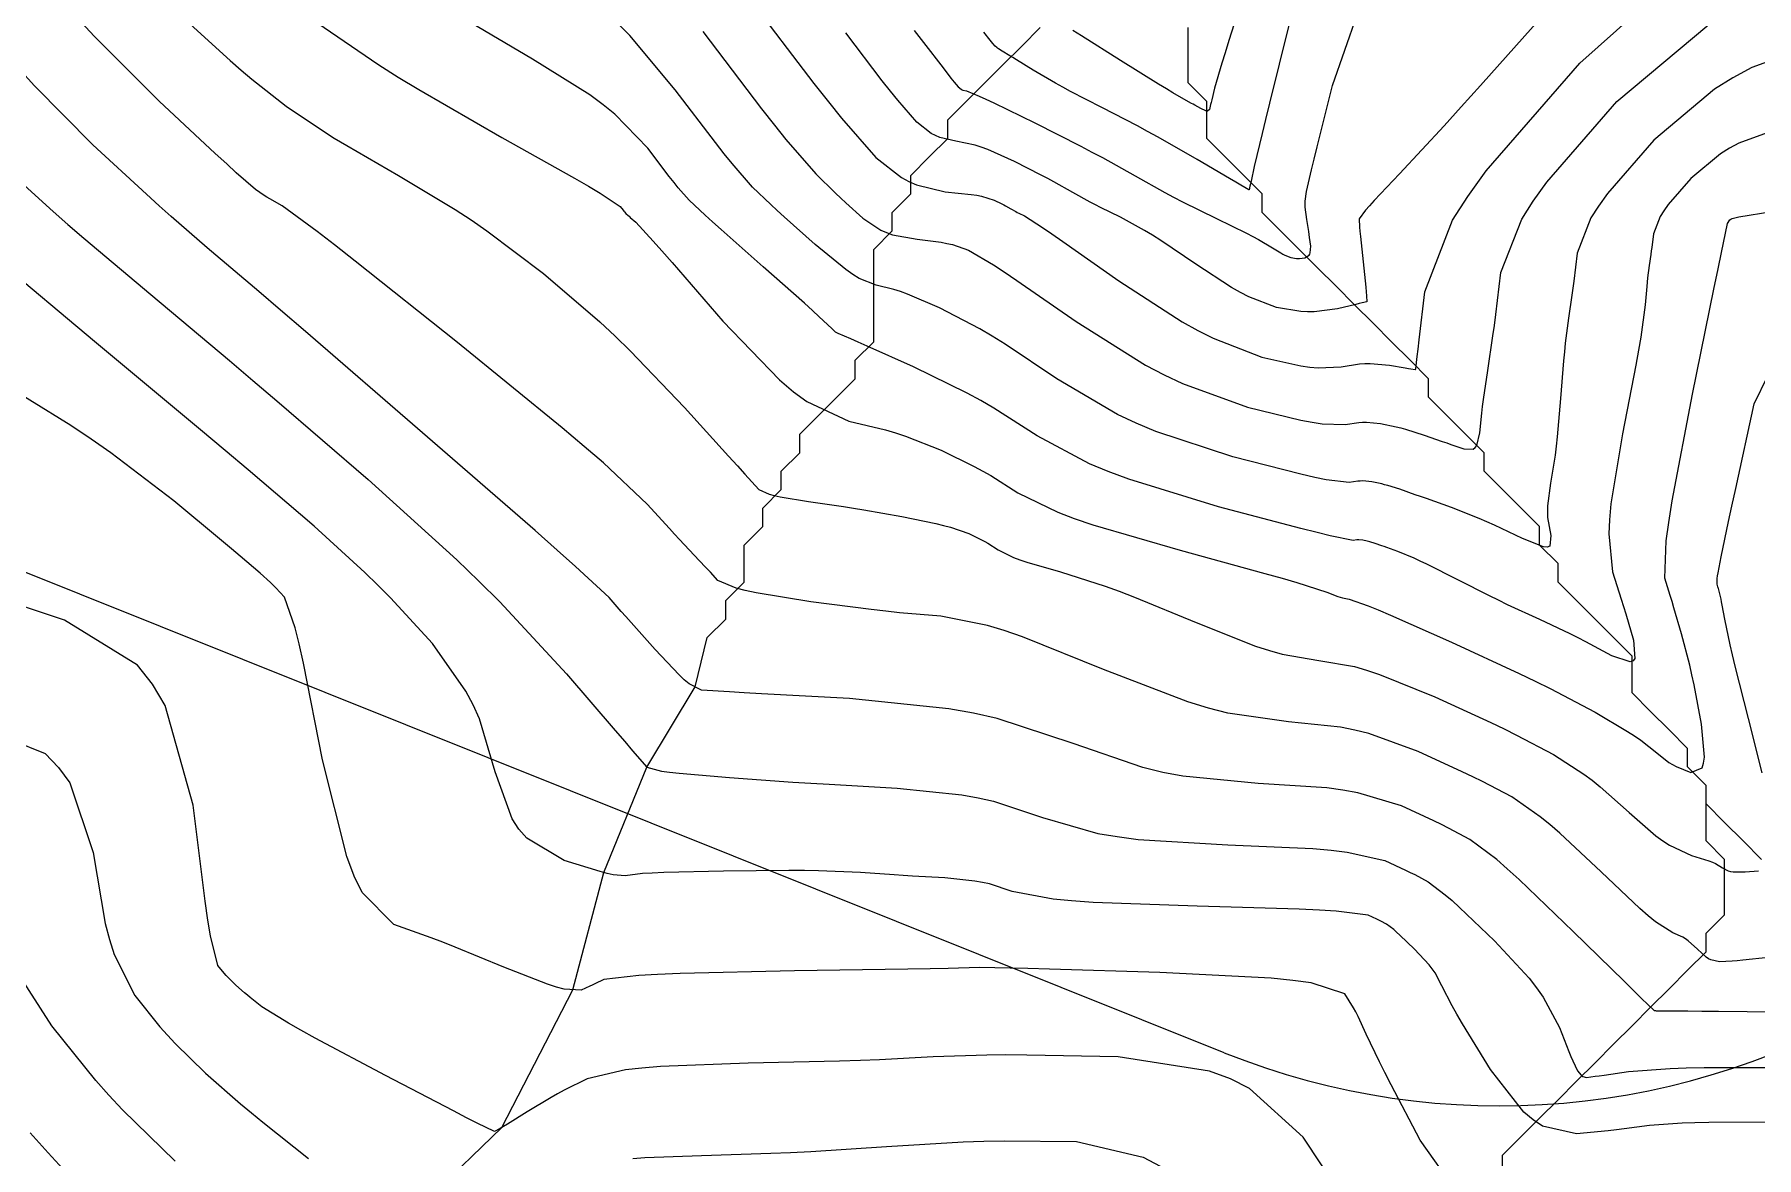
# Model space of a CAD drawing. Header units: metres. Extents: x 837117 to 838479, y 1189012 to 1191015.
# Drawn here: x 838008.6 to 838101.6, y 1189909.1 to 1189969.8 of the extents above; entities that cross this region are included whole.
import ezdxf

# ---------------------------------------------------------------- set-up
doc = ezdxf.new("R2010")
doc.units = ezdxf.units.M
doc.header["$LTSCALE"] = 0.3
for name, color, linetype in [('COTAS 10', 1, 'Continuous'), ('COTAS INT', 252, 'Continuous'), ('DRENAJE', 5, 'Continuous'), ('VIA1', 50, 'Continuous')]:
    doc.layers.add(name, color=color, linetype=linetype)

msp = doc.modelspace()

# ---------------------------------------------------------------- linework, layer by layer
at = {"layer": 'COTAS 10'}
for points in [[(838074.111, 1189972.585), (838073.12, 1189969.462), (838072.914, 1189968.801), (838072.738, 1189968.227), (838072.353, 1189966.891), (838072.194, 1189966.25), (838072.16, 1189966.114), (838072.132, 1189965.997), (838072.067, 1189965.726), (838071.975, 1189965.642), (838071.928, 1189965.643), (838071.873, 1189965.655), (838071.598, 1189965.783), (838071.275, 1189965.968), (838071.189, 1189966.015), (838071.104, 1189966.061), (838070.811, 1189966.213), (838070.095, 1189966.632), (838069.744, 1189966.846), (838069.326, 1189967.103), (838067.268, 1189968.387), (838065.148, 1189969.713), (838064.692, 1189969.996)], [(838102.286, 1189919.868), (838100.894, 1189919.719), (838100.589, 1189919.69), (838100.319, 1189919.667), (838099.634, 1189919.632), (838099.173, 1189919.737), (838099.044, 1189919.803), (838098.915, 1189919.885), (838098.443, 1189920.313), (838097.95, 1189920.772), (838097.808, 1189920.874), (838097.662, 1189920.964), (838097.115, 1189921.198), (838096.178, 1189921.802), (838095.787, 1189922.126), (838095.338, 1189922.518), (838093.244, 1189924.499), (838091.002, 1189926.596), (838090.461, 1189927.06), (838089.954, 1189927.474), (838088.408, 1189928.551), (838086.83, 1189929.385), (838086.303, 1189929.646), (838085.736, 1189929.92), (838083.361, 1189931.017), (838080.683, 1189931.981), (838079.926, 1189932.17), (838079.162, 1189932.325), (838076.343, 1189932.607), (838073.068, 1189933.081), (838072.015, 1189933.357), (838070.899, 1189933.697), (838066.343, 1189935.447), (838061.973, 1189937.206), (838060.975, 1189937.55), (838060.068, 1189937.832), (838057.556, 1189938.338), (838055.314, 1189938.518), (838054.578, 1189938.596), (838053.791, 1189938.685), (838050.532, 1189939.11), (838047.58, 1189939.591), (838046.986, 1189939.717), (838046.49, 1189939.84), (838045.508, 1189940.254), (838045.099, 1189940.705), (838044.964, 1189940.851), (838044.82, 1189941.005), (838044.222, 1189941.636), (838043.432, 1189942.477), (838043.167, 1189942.764), (838042.883, 1189943.074), (838041.69, 1189944.387), (838039.313, 1189946.618), (838038.282, 1189947.507), (838037.09, 1189948.514), (838031.439, 1189953.128), (838025.904, 1189957.535), (838024.786, 1189958.41), (838023.847, 1189959.136), (838021.951, 1189960.513), (838021.29, 1189960.893), (838021.129, 1189960.991), (838020.978, 1189961.086), (838020.513, 1189961.4), (838019.47, 1189962.312), (838018.954, 1189962.784), (838018.34, 1189963.351), (838015.302, 1189966.189), (838011.796, 1189969.691), (838010.885, 1189970.675)], [(838044.687, 1189969.945), (838047.858, 1189965.773), (838048.559, 1189964.881), (838049.183, 1189964.103), (838050.8, 1189962.244), (838051.867, 1189961.198), (838052.145, 1189960.932), (838052.416, 1189960.677), (838053.33, 1189959.844), (838054.307, 1189959.206), (838054.617, 1189959.073), (838054.945, 1189958.96), (838056.272, 1189958.712), (838057.574, 1189958.547), (838057.886, 1189958.487), (838058.177, 1189958.421), (838059.055, 1189958.128), (838060.398, 1189957.331), (838060.983, 1189956.946), (838061.66, 1189956.491), (838064.877, 1189954.256), (838068.619, 1189951.906), (838069.627, 1189951.379), (838070.624, 1189950.905), (838074.125, 1189949.638), (838077.018, 1189948.935), (838077.632, 1189948.815), (838078.164, 1189948.729), (838079.41, 1189948.69), (838080.139, 1189948.805), (838080.345, 1189948.815), (838080.554, 1189948.817), (838081.323, 1189948.747), (838082.16, 1189948.571), (838082.411, 1189948.506), (838082.671, 1189948.435), (838083.681, 1189948.116), (838084.658, 1189947.781), (838084.897, 1189947.697), (838085.123, 1189947.619), (838085.826, 1189947.37), (838086.332, 1189947.369), (838086.434, 1189947.447), (838086.52, 1189947.558), (838086.691, 1189948.242), (838086.795, 1189949.31), (838086.839, 1189949.663), (838086.889, 1189950.042), (838087.122, 1189951.617), (838087.397, 1189953.488), (838087.474, 1189954.052), (838087.55, 1189954.637), (838087.826, 1189956.918), (838088.955, 1189959.803), (838089.569, 1189960.769), (838090.314, 1189961.806), (838094.09, 1189966.156), (838099.055, 1189970.333)], [(838079.089, 1189907.22), (838077.14, 1189910.162), (838074.243, 1189912.788), (838073.209, 1189913.304), (838072.075, 1189913.728), (838067.14, 1189914.495), (838062.204, 1189914.597), (838061.069, 1189914.601), (838060.034, 1189914.596), (838057.136, 1189914.491), (838054.238, 1189914.335), (838053.204, 1189914.298), (838052.069, 1189914.263), (838047.136, 1189914.157), (838042.402, 1189913.972), (838041.393, 1189913.888), (838040.515, 1189913.789), (838038.436, 1189913.31), (838037.194, 1189912.688), (838036.844, 1189912.499), (838036.491, 1189912.302), (838035.194, 1189911.528), (838034.126, 1189910.863), (838033.916, 1189910.735), (838033.744, 1189910.631), (838033.436, 1189910.457), (838032.492, 1189910.913), (838031.92, 1189911.205), (838031.213, 1189911.57), (838027.535, 1189913.489), (838023.739, 1189915.513), (838022.956, 1189915.944), (838022.291, 1189916.319), (838020.858, 1189917.208), (838020.232, 1189917.706), (838020.075, 1189917.835), (838019.926, 1189917.96), (838019.444, 1189918.381), (838019.03, 1189918.785), (838018.923, 1189918.9), (838018.82, 1189919.015), (838018.475, 1189919.444), (838018.074, 1189921.037), (838017.935, 1189921.888), (838017.784, 1189922.916), (838017.139, 1189928.107), (838015.634, 1189933.504), (838014.94, 1189934.661), (838014.127, 1189935.672), (838010.193, 1189938.107), (838006.08, 1189939.486)]]:
    msp.add_lwpolyline(points, dxfattribs=at)
at = {"layer": 'COTAS INT'}
for points in [[(838047.17, 1189971.76), (838050.689, 1189967.137), (838051.475, 1189966.141), (838052.178, 1189965.268), (838054.037, 1189963.141), (838055.42, 1189962.051), (838055.823, 1189961.832), (838056.235, 1189961.649), (838057.797, 1189961.285), (838059.187, 1189961.137), (838059.491, 1189961.089), (838059.76, 1189961.039), (838060.44, 1189960.834), (838060.853, 1189960.625), (838060.953, 1189960.572), (838061.048, 1189960.521), (838061.342, 1189960.356), (838061.61, 1189960.206), (838061.688, 1189960.164), (838061.768, 1189960.123), (838062.074, 1189959.972), (838063.049, 1189959.343), (838063.552, 1189959), (838064.155, 1189958.583), (838067.172, 1189956.465), (838070.595, 1189954.252), (838071.453, 1189953.775), (838072.272, 1189953.356), (838074.909, 1189952.334), (838077.018, 1189951.866), (838077.504, 1189951.798), (838077.947, 1189951.755), (838079.197, 1189951.821), (838080.189, 1189951.977), (838080.47, 1189951.992), (838080.753, 1189951.994), (838081.799, 1189951.899), (838082.659, 1189951.755), (838082.825, 1189951.727), (838082.96, 1189951.704), (838083.188, 1189951.663), (838083.208, 1189951.664), (838083.212, 1189951.668), (838083.216, 1189951.673), (838083.226, 1189951.702), (838083.303, 1189952.365), (838083.35, 1189952.77), (838083.408, 1189953.27), (838083.707, 1189955.876), (838085.218, 1189959.737), (838086.039, 1189961.029), (838087.036, 1189962.418), (838092.09, 1189968.24), (838098.194, 1189973.699)], [(838091.377, 1189972.25), (838086.714, 1189967.024), (838085.679, 1189965.875), (838084.755, 1189964.855), (838082.34, 1189962.25), (838080.976, 1189960.805), (838080.715, 1189960.517), (838080.504, 1189960.278), (838080.159, 1189959.819), (838080.182, 1189959.375), (838080.203, 1189959.145), (838080.229, 1189958.868), (838080.375, 1189957.483), (838080.52, 1189956.125), (838080.546, 1189955.867), (838080.566, 1189955.659), (838080.585, 1189955.331), (838080.327, 1189955.275), (838080.171, 1189955.239), (838079.98, 1189955.193), (838078.985, 1189954.952), (838077.731, 1189954.781), (838077.376, 1189954.78), (838077.017, 1189954.798), (838075.694, 1189955.029), (838074.206, 1189955.606), (838073.744, 1189955.842), (838073.259, 1189956.112), (838071.328, 1189957.361), (838069.443, 1189958.642), (838068.987, 1189958.932), (838068.56, 1189959.193), (838067.259, 1189959.903), (838066.189, 1189960.43), (838065.908, 1189960.576), (838065.634, 1189960.721), (838064.697, 1189961.248), (838063.669, 1189961.824), (838063.336, 1189962.001), (838062.984, 1189962.186), (838061.539, 1189962.918), (838060.092, 1189963.561), (838059.738, 1189963.69), (838059.404, 1189963.798), (838058.366, 1189964.01), (838057.493, 1189964.213), (838057.262, 1189964.316), (838057.037, 1189964.438), (838056.263, 1189965.048), (838055.223, 1189966.238), (838054.829, 1189966.726), (838054.39, 1189967.284), (838052.421, 1189969.87)], [(838016.777, 1189970.525), (838019.139, 1189968.375), (838019.736, 1189967.858), (838020.308, 1189967.376), (838022.167, 1189965.915), (838024.132, 1189964.587), (838024.77, 1189964.188), (838025.45, 1189963.774), (838028.246, 1189962.167), (838031.311, 1189960.32), (838032.16, 1189959.755), (838033.009, 1189959.167), (838036.079, 1189956.853), (838039.116, 1189954.243), (838039.945, 1189953.468), (838040.769, 1189952.672), (838043.701, 1189949.609), (838046.081, 1189946.977), (838046.557, 1189946.452), (838046.953, 1189946.016), (838047.722, 1189945.178), (838048.284, 1189944.919), (838048.55, 1189944.849), (838048.864, 1189944.779), (838050.394, 1189944.53), (838052.29, 1189944.256), (838052.833, 1189944.17), (838053.385, 1189944.08), (838055.444, 1189943.716), (838057.285, 1189943.336), (838057.699, 1189943.235), (838058.072, 1189943.136), (838059.071, 1189942.795), (838059.756, 1189942.46), (838059.931, 1189942.365), (838060.1, 1189942.269), (838060.654, 1189941.913), (838061.482, 1189941.511), (838061.822, 1189941.385), (838062.21, 1189941.253), (838064.015, 1189940.725), (838066.429, 1189939.96), (838067.201, 1189939.678), (838068.019, 1189939.366), (838071.347, 1189937.987), (838074.57, 1189936.712), (838075.32, 1189936.466), (838076.01, 1189936.266), (838077.987, 1189935.93), (838079.908, 1189935.608), (838080.562, 1189935.418), (838081.269, 1189935.184), (838084.262, 1189933.971), (838087.274, 1189932.579), (838087.993, 1189932.232), (838088.662, 1189931.901), (838090.662, 1189930.844), (838092.309, 1189929.786), (838092.754, 1189929.455), (838093.195, 1189929.108), (838094.751, 1189927.715), (838096.198, 1189926.445), (838096.571, 1189926.175), (838096.931, 1189925.941), (838098.13, 1189925.391), (838099.066, 1189925.094), (838099.261, 1189925.019), (838099.428, 1189924.947), (838099.799, 1189924.715), (838100.103, 1189924.554), (838100.227, 1189924.527), (838100.37, 1189924.507), (838101.031, 1189924.501), (838101.746, 1189924.562)], [(838023.821, 1189970.431), (838027.175, 1189968.15), (838028.232, 1189967.484), (838029.344, 1189966.803), (838033.821, 1189964.22), (838037.748, 1189962.017), (838038.513, 1189961.576), (838039.138, 1189961.208), (838040.23, 1189960.489), (838040.386, 1189960.284), (838040.42, 1189960.24), (838040.451, 1189960.202), (838040.531, 1189960.11), (838040.646, 1189960.003), (838040.7, 1189959.955), (838040.763, 1189959.898), (838041.068, 1189959.628), (838042.011, 1189958.612), (838042.477, 1189958.085), (838043.031, 1189957.453), (838045.77, 1189954.285), (838048.831, 1189951.106), (838049.589, 1189950.468), (838050.307, 1189949.934), (838052.574, 1189948.877), (838054.564, 1189948.408), (838055.108, 1189948.245), (838055.648, 1189948.067), (838057.572, 1189947.303), (838059.363, 1189946.428), (838059.82, 1189946.179), (838060.261, 1189945.928), (838061.71, 1189944.999), (838063.871, 1189943.947), (838064.76, 1189943.619), (838065.775, 1189943.274), (838070.491, 1189941.895), (838075.074, 1189940.645), (838076.006, 1189940.381), (838076.791, 1189940.154), (838078.411, 1189939.63), (838079.003, 1189939.396), (838079.14, 1189939.351), (838079.267, 1189939.314), (838079.63, 1189939.252), (838080.655, 1189938.892), (838081.198, 1189938.666), (838081.854, 1189938.387), (838085.163, 1189936.925), (838088.811, 1189935.238), (838089.682, 1189934.818), (838090.493, 1189934.417), (838092.917, 1189933.136), (838094.664, 1189932.098), (838095.048, 1189931.85), (838095.389, 1189931.62), (838096.258, 1189930.93), (838096.897, 1189930.419), (838097.092, 1189930.3), (838097.295, 1189930.192), (838098.093, 1189929.884), (838098.7, 1189930.135), (838098.782, 1189930.379), (838098.826, 1189930.699), (838098.675, 1189932.483), (838098.27, 1189934.619), (838098.153, 1189935.161), (838098.035, 1189935.681), (838097.593, 1189937.378), (838097.178, 1189938.786), (838097.077, 1189939.125), (838096.981, 1189939.44), (838096.686, 1189940.393), (838096.758, 1189942.409), (838096.895, 1189943.395), (838097.082, 1189944.567), (838098.179, 1189950.342), (838099.336, 1189956.006), (838099.561, 1189957.107), (838099.745, 1189958.005), (838100.065, 1189959.562), (838100.19, 1189959.761), (838100.251, 1189959.803), (838100.324, 1189959.841), (838100.681, 1189959.93), (838102.468, 1189960.214)], [(838102.62, 1189964.61), (838100.677, 1189963.907), (838100.178, 1189963.639), (838099.695, 1189963.339), (838098.09, 1189961.99), (838096.87, 1189960.584), (838096.629, 1189960.248), (838096.431, 1189959.936), (838096.066, 1189959.004), (838095.976, 1189958.267), (838095.952, 1189958.078), (838095.927, 1189957.895), (838095.838, 1189957.291), (838095.752, 1189956.623), (838095.729, 1189956.4), (838095.706, 1189956.162), (838095.627, 1189955.164), (838095.391, 1189953.424), (838095.269, 1189952.717), (838095.123, 1189951.912), (838094.393, 1189948.194), (838093.771, 1189944.399), (838093.694, 1189943.547), (838093.657, 1189942.78), (838093.865, 1189940.728), (838094.328, 1189939.252), (838094.452, 1189938.85), (838094.573, 1189938.45), (838094.996, 1189937.027), (838095.066, 1189936.043), (838094.965, 1189935.92), (838094.811, 1189935.862), (838093.823, 1189936.192), (838092.417, 1189936.95), (838092, 1189937.161), (838091.571, 1189937.373), (838089.924, 1189938.144), (838088.181, 1189938.951), (838087.692, 1189939.186), (838087.201, 1189939.426), (838083.818, 1189941.135), (838083.458, 1189941.308), (838083.133, 1189941.46), (838082.249, 1189941.835), (838081.661, 1189942.045), (838081.523, 1189942.094), (838081.396, 1189942.139), (838081.028, 1189942.267), (838080.746, 1189942.356), (838080.673, 1189942.376), (838080.603, 1189942.394), (838080.369, 1189942.443), (838080.155, 1189942.462), (838080.096, 1189942.462), (838080.039, 1189942.459), (838079.835, 1189942.427), (838078.597, 1189942.676), (838077.888, 1189942.851), (838077.019, 1189943.071), (838072.556, 1189944.248), (838067.707, 1189945.733), (838066.596, 1189946.148), (838065.585, 1189946.565), (838062.766, 1189948.084), (838060.422, 1189949.587), (838059.71, 1189949.993), (838058.97, 1189950.395), (838056.072, 1189951.812), (838053.578, 1189952.932), (838053.093, 1189953.148), (838052.698, 1189953.322), (838052.011, 1189953.61), (838051.893, 1189953.665), (838051.855, 1189953.693), (838051.816, 1189953.726), (838051.656, 1189953.892), (838050.984, 1189954.525), (838050.621, 1189954.853), (838050.181, 1189955.248), (838047.956, 1189957.224), (838045.684, 1189959.242), (838045.215, 1189959.662), (838044.816, 1189960.022), (838043.954, 1189960.822), (838043.362, 1189961.502), (838043.133, 1189961.787), (838042.877, 1189962.113), (838041.716, 1189963.641), (838039.941, 1189965.472), (838039.298, 1189965.99), (838038.588, 1189966.514), (838035.476, 1189968.445), (838031.786, 1189970.636)], [(838105.364, 1189969.436), (838101.386, 1189967.999), (838100.363, 1189967.45), (838099.375, 1189966.836), (838096.09, 1189964.073), (838093.592, 1189961.195), (838093.099, 1189960.509), (838092.693, 1189959.87), (838091.946, 1189957.961), (838091.763, 1189956.452), (838091.713, 1189956.065), (838091.662, 1189955.691), (838091.48, 1189954.454), (838091.303, 1189953.086), (838091.256, 1189952.631), (838091.209, 1189952.142), (838091.047, 1189950.1), (838090.868, 1189948.024), (838090.811, 1189947.515), (838090.75, 1189947.033), (838090.503, 1189945.529), (838090.342, 1189944.29), (838090.337, 1189943.976), (838090.348, 1189943.674), (838090.527, 1189942.687), (838090.466, 1189942.111), (838090.326, 1189942.068), (838090.132, 1189942.075), (838088.985, 1189942.521), (838087.487, 1189943.25), (838087.072, 1189943.436), (838086.656, 1189943.614), (838085.15, 1189944.202), (838083.804, 1189944.684), (838083.488, 1189944.796), (838083.197, 1189944.898), (838082.354, 1189945.192), (838081.709, 1189945.395), (838081.542, 1189945.441), (838081.382, 1189945.483), (838080.846, 1189945.595), (838080.354, 1189945.64), (838080.221, 1189945.639), (838080.089, 1189945.632), (838079.623, 1189945.558), (838078.381, 1189945.703), (838077.76, 1189945.833), (838077.018, 1189946.003), (838073.34, 1189946.943), (838069.166, 1189948.319), (838068.112, 1189948.763), (838067.102, 1189949.235), (838063.821, 1189951.17), (838061.028, 1189953.045), (838060.325, 1189953.479), (838059.653, 1189953.877), (838057.479, 1189955.008), (838055.754, 1189955.737), (838055.365, 1189955.881), (838055.014, 1189956), (838054.065, 1189956.222), (838053.133, 1189956.597), (838052.793, 1189956.812), (838052.417, 1189957.076), (838050.761, 1189958.429), (838049.094, 1189959.921), (838048.71, 1189960.271), (838048.36, 1189960.594), (838047.377, 1189961.533), (838046.273, 1189962.803), (838045.846, 1189963.334), (838045.367, 1189963.943), (838043.201, 1189966.793), (838040.745, 1189969.737), (838040.083, 1189970.405)], [(838056.115, 1189969.998), (838056.612, 1189969.358), (838057.672, 1189967.98), (838058.091, 1189967.43), (838058.184, 1189967.312), (838058.268, 1189967.208), (838058.489, 1189966.955), (838058.653, 1189966.825), (838058.701, 1189966.799), (838058.75, 1189966.778), (838058.936, 1189966.734), (838059.621, 1189966.459), (838059.985, 1189966.292), (838060.424, 1189966.084), (838062.638, 1189965.003), (838065.115, 1189963.748), (838065.72, 1189963.431), (838066.289, 1189963.127), (838068.052, 1189962.139), (838069.658, 1189961.237), (838070.129, 1189960.987), (838070.61, 1189960.737), (838072.445, 1189959.834), (838074.072, 1189959.043), (838074.423, 1189958.864), (838074.731, 1189958.701), (838075.484, 1189958.256), (838075.924, 1189957.971), (838076.034, 1189957.91), (838076.14, 1189957.856), (838076.479, 1189957.725), (838076.781, 1189957.672), (838076.863, 1189957.668), (838076.945, 1189957.669), (838077.235, 1189957.709), (838077.457, 1189957.847), (838077.495, 1189957.91), (838077.524, 1189957.983), (838077.544, 1189958.334), (838077.484, 1189958.81), (838077.462, 1189958.962), (838077.437, 1189959.123), (838077.33, 1189959.776), (838077.253, 1189960.441), (838077.248, 1189960.609), (838077.249, 1189960.771), (838077.312, 1189961.298), (838077.595, 1189962.468), (838077.734, 1189963.036), (838077.901, 1189963.709), (838078.725, 1189967.02), (838080.064, 1189970.84)], [(838076.371, 1189970.287), (838075.326, 1189966.081), (838075.107, 1189965.194), (838074.92, 1189964.427), (838074.498, 1189962.656), (838074.32, 1189961.862), (838074.286, 1189961.709), (838074.259, 1189961.587), (838074.216, 1189961.388), (838074.214, 1189961.384), (838074.21, 1189961.384), (838074.198, 1189961.389), (838073.761, 1189961.645), (838073.491, 1189961.804), (838073.156, 1189962.001), (838071.406, 1189963.03), (838069.296, 1189964.238), (838068.733, 1189964.548), (838068.179, 1189964.847), (838066.258, 1189965.839), (838064.556, 1189966.709), (838064.141, 1189966.932), (838063.75, 1189967.146), (838062.541, 1189967.857), (838061.646, 1189968.416), (838061.454, 1189968.536), (838061.285, 1189968.64), (838060.877, 1189968.888), (838060.664, 1189969.019), (838060.619, 1189969.049), (838060.58, 1189969.077), (838060.489, 1189969.155), (838060.362, 1189969.307), (838060.301, 1189969.382), (838060.228, 1189969.472), (838059.87, 1189969.912)], [(838104.243, 1189916.9), (838099.595, 1189916.945), (838098.681, 1189916.953), (838097.927, 1189916.96), (838096.551, 1189916.972), (838096.289, 1189916.975), (838096.239, 1189916.976), (838096.197, 1189916.978), (838096.126, 1189916.987), (838096.117, 1189916.996), (838096.114, 1189916.998), (838096.111, 1189916.999), (838096.1, 1189917.004), (838095.425, 1189917.662), (838095.003, 1189918.076), (838094.479, 1189918.59), (838091.737, 1189921.283), (838088.809, 1189924.083), (838088.167, 1189924.665), (838087.599, 1189925.162), (838086.154, 1189926.259), (838084.999, 1189926.869), (838084.613, 1189927.06), (838084.198, 1189927.26), (838082.46, 1189928.064), (838080.098, 1189928.777), (838079.29, 1189928.921), (838078.415, 1189929.042), (838074.7, 1189929.284), (838070.641, 1189929.671), (838069.55, 1189929.883), (838068.473, 1189930.14), (838064.7, 1189931.445), (838060.607, 1189932.794), (838059.328, 1189933.077), (838057.986, 1189933.322), (838052.611, 1189933.883), (838047.865, 1189934.138), (838046.919, 1189934.189), (838046.132, 1189934.232), (838044.62, 1189934.321), (838043.947, 1189934.679), (838043.69, 1189934.893), (838043.403, 1189935.156), (838042.108, 1189936.521), (838040.818, 1189937.98), (838040.534, 1189938.303), (838040.281, 1189938.591), (838039.631, 1189939.338), (838037.813, 1189941.021), (838036.823, 1189941.898), (838035.623, 1189942.954), (838029.532, 1189948.253), (838023.207, 1189953.719), (838021.858, 1189954.88), (838020.684, 1189955.887), (838017.9, 1189958.253), (838015.952, 1189959.94), (838015.306, 1189960.52), (838014.614, 1189961.149), (838011.727, 1189963.827), (838008.575, 1189967.009), (838007.716, 1189967.955)], [(838007.208, 1189962.353), (838009.573, 1189960.215), (838010.371, 1189959.519), (838011.231, 1189958.777), (838014.855, 1189955.722), (838019.109, 1189952.15), (838020.366, 1189951.082), (838021.657, 1189949.981), (838026.608, 1189945.722), (838031.401, 1189941.382), (838032.592, 1189940.231), (838033.725, 1189939.101), (838037.328, 1189935.203), (838039.951, 1189932.143), (838040.466, 1189931.543), (838040.89, 1189931.049), (838041.658, 1189930.157), (838042.449, 1189929.953), (838042.887, 1189929.893), (838043.42, 1189929.832), (838046.134, 1189929.597), (838049.551, 1189929.361), (838050.527, 1189929.299), (838051.516, 1189929.238), (838055.195, 1189929.029), (838058.69, 1189928.664), (838059.563, 1189928.505), (838060.395, 1189928.32), (838063.057, 1189927.443), (838066.047, 1189926.583), (838067.085, 1189926.408), (838068.215, 1189926.261), (838073.057, 1189925.962), (838077.669, 1189925.759), (838078.654, 1189925.673), (838079.512, 1189925.574), (838081.559, 1189925.11), (838082.66, 1189924.601), (838082.923, 1189924.474), (838083.168, 1189924.353), (838083.9, 1189923.966), (838084.821, 1189923.266), (838085.185, 1189922.947), (838085.596, 1189922.575), (838087.474, 1189920.778), (838089.344, 1189918.75), (838089.75, 1189918.232), (838090.108, 1189917.732), (838090.998, 1189916.082), (838091.496, 1189914.794), (838091.607, 1189914.522), (838091.706, 1189914.288), (838091.968, 1189913.748), (838092.155, 1189913.51), (838092.207, 1189913.466), (838092.259, 1189913.432), (838092.448, 1189913.388), (838092.912, 1189913.447), (838093.138, 1189913.478), (838093.406, 1189913.515), (838094.724, 1189913.702), (838096.981, 1189913.876), (838097.842, 1189913.905), (838098.804, 1189913.925), (838103.126, 1189913.931)], [(838102.459, 1189910.957), (838099.059, 1189910.953), (838098.302, 1189910.937), (838097.626, 1189910.914), (838095.85, 1189910.777), (838094.483, 1189910.599), (838094.065, 1189910.55), (838093.629, 1189910.501), (838091.909, 1189910.326), (838090.081, 1189910.754), (838089.576, 1189911.086), (838089.073, 1189911.511), (838087.259, 1189913.813), (838085.757, 1189916.276), (838085.45, 1189916.802), (838085.189, 1189917.259), (838084.641, 1189918.347), (838084.265, 1189919.043), (838084.114, 1189919.254), (838083.943, 1189919.473), (838083.154, 1189920.328), (838082.361, 1189921.086), (838082.188, 1189921.244), (838082.034, 1189921.378), (838081.646, 1189921.674), (838081.337, 1189921.837), (838081.234, 1189921.888), (838081.123, 1189921.941), (838080.658, 1189922.156), (838078.927, 1189922.371), (838078.018, 1189922.425), (838076.922, 1189922.476), (838071.413, 1189922.639), (838065.789, 1189922.852), (838064.62, 1189922.934), (838063.62, 1189923.026), (838061.413, 1189923.442), (838060.183, 1189923.847), (838059.798, 1189923.932), (838059.394, 1189924.006), (838057.778, 1189924.175), (838056.018, 1189924.276), (838055.524, 1189924.306), (838055.027, 1189924.339), (838053.205, 1189924.465), (838050.95, 1189924.56), (838050.18, 1189924.572), (838049.346, 1189924.578), (838045.809, 1189924.546), (838042.589, 1189924.463), (838041.956, 1189924.436), (838041.436, 1189924.408), (838040.489, 1189924.289), (838039.852, 1189924.338), (838039.527, 1189924.415), (838039.138, 1189924.519), (838037.193, 1189925.123), (838035.184, 1189926.332), (838034.753, 1189926.818), (838034.377, 1189927.369), (838033.475, 1189929.905), (838032.621, 1189932.772), (838032.276, 1189933.531), (838031.883, 1189934.276), (838030.073, 1189936.844), (838027.805, 1189939.321), (838027.123, 1189940.008), (838026.419, 1189940.697), (838023.684, 1189943.19), (838020.108, 1189946.243), (838018.874, 1189947.285), (838017.534, 1189948.412), (838011.811, 1189953.19), (838006.511, 1189957.614)], [(838101.954, 1189929.853), (838101.205, 1189932.791), (838100.495, 1189935.623), (838100.346, 1189936.242), (838100.218, 1189936.788), (838099.927, 1189938.16), (838099.788, 1189938.932), (838099.756, 1189939.099), (838099.726, 1189939.246), (838099.642, 1189939.609), (838099.58, 1189939.819), (838099.565, 1189939.87), (838099.55, 1189939.917), (838099.506, 1189940.059), (838099.517, 1189940.359), (838099.538, 1189940.506), (838099.565, 1189940.68), (838099.729, 1189941.54), (838100.131, 1189943.443), (838100.309, 1189944.274), (838100.516, 1189945.238), (838101.507, 1189949.819), (838103.729, 1189954.357)], [(838085.356, 1189907.324), (838083.459, 1189909.99), (838081.89, 1189912.986), (838081.554, 1189913.645), (838081.26, 1189914.231), (838080.551, 1189915.731), (838080.111, 1189916.685), (838079.986, 1189916.926), (838079.859, 1189917.157), (838079.392, 1189917.908), (838077.569, 1189918.503), (838076.588, 1189918.636), (838075.4, 1189918.754), (838069.392, 1189919.067), (838063.423, 1189919.241), (838062.26, 1189919.273), (838061.31, 1189919.297), (838059.648, 1189919.323), (838057.947, 1189919.283), (838056.972, 1189919.264), (838055.779, 1189919.243), (838049.648, 1189919.141), (838043.471, 1189918.997), (838042.248, 1189918.949), (838041.237, 1189918.897), (838039.345, 1189918.68), (838038.845, 1189918.445), (838038.71, 1189918.382), (838038.578, 1189918.319), (838038.114, 1189918.098), (838037.198, 1189918.159), (838036.78, 1189918.274), (838036.291, 1189918.431), (838033.932, 1189919.352), (838031.302, 1189920.435), (838030.642, 1189920.693), (838030.012, 1189920.935), (838027.981, 1189921.658), (838026.274, 1189923.394), (838025.847, 1189924.273), (838025.44, 1189925.325), (838024.136, 1189930.566), (838023.106, 1189935.787), (838022.872, 1189936.827), (838022.66, 1189937.692), (838022.079, 1189939.349), (838021.61, 1189939.86), (838021.47, 1189940.002), (838021.325, 1189940.144), (838020.76, 1189940.658), (838019.682, 1189941.571), (838019.213, 1189941.965), (838018.669, 1189942.419), (838016.09, 1189944.568), (838012.694, 1189947.162), (838011.635, 1189947.896), (838010.525, 1189948.638), (838006.09, 1189951.379)], [(838005.554, 1189932.339), (838009.142, 1189930.894), (838009.87, 1189930.148), (838010.483, 1189929.313), (838011.732, 1189925.55), (838012.38, 1189921.718), (838012.613, 1189920.839), (838012.869, 1189920.039), (838013.989, 1189917.807), (838015.349, 1189916.12), (838015.756, 1189915.663), (838016.177, 1189915.212), (838017.807, 1189913.619), (838019.707, 1189911.96), (838020.297, 1189911.466), (838020.915, 1189910.957), (838023.382, 1189908.995)], [(838016.17, 1189908.858), (838013.323, 1189911.638), (838012.589, 1189912.427), (838011.878, 1189913.224), (838009.504, 1189916.17), (838007.665, 1189919.041)], [(838008.333, 1189910.396), (838009.301, 1189909.3), (838010.292, 1189908.227)], [(838040.902, 1189908.998), (838041.556, 1189909.052), (838044.623, 1189909.172), (838048.359, 1189909.282), (838049.435, 1189909.331), (838050.528, 1189909.387), (838054.623, 1189909.658), (838058.759, 1189909.895), (838059.878, 1189909.93), (838060.985, 1189909.952), (838064.887, 1189909.922), (838068.486, 1189909.08), (838069.402, 1189908.59)]]:
    msp.add_lwpolyline(points, dxfattribs=at)
at = {"layer": 'DRENAJE'}
for p, q in [((838044.284, 1189934.5), (838044.932, 1189937.174)), ((838041.658, 1189930.157), (838044.284, 1189934.5)), ((838039.333, 1189924.467), (838041.658, 1189930.157)), ((838037.656, 1189918.129), (838039.333, 1189924.467)), ((838033.83, 1189910.683), (838037.656, 1189918.129)), ((838028.574, 1189905.613), (838033.83, 1189910.683))]:
    msp.add_line(p, q, dxfattribs=at)
for points in [[(838045.931, 1189939.173, 0), (838046.931, 1189940.173, 0), (838046.931, 1189941.172, 0), (838046.931, 1189942.172, 0), (838047.931, 1189943.172, 0), (838047.931, 1189944.171, 0), (838048.93, 1189945.171, 0), (838048.93, 1189946.171, 0), (838049.93, 1189947.17, 0), (838049.93, 1189948.17, 0), (838050.93, 1189949.17, 0), (838051.929, 1189950.169, 0), (838052.929, 1189951.169, 0), (838052.929, 1189952.169, 0), (838053.929, 1189953.168, 0), (838053.929, 1189954.168, 0), (838053.929, 1189955.168, 0), (838053.929, 1189956.167, 0), (838053.929, 1189957.167, 0), (838053.929, 1189958.167, 0), (838054.928, 1189959.166, 0), (838054.928, 1189960.166, 0), (838055.928, 1189961.166, 0), (838055.928, 1189962.165, 0), (838056.928, 1189963.165, 0), (838057.927, 1189964.165, 0), (838057.927, 1189965.164, 0), (838058.927, 1189966.164, 0), (838059.927, 1189967.164, 0), (838060.926, 1189968.163, 0), (838061.926, 1189969.163, 0), (838062.926, 1189970.163, 0)], [(838098.913, 1189928.177, 0), (838098.913, 1189929.176, 0), (838097.914, 1189930.176, 0), (838097.914, 1189931.176, 0), (838096.914, 1189932.175, 0), (838095.914, 1189933.175, 0), (838094.915, 1189934.175, 0), (838094.915, 1189935.174, 0), (838094.915, 1189936.174, 0), (838093.915, 1189937.174, 0), (838092.915, 1189938.173, 0), (838091.916, 1189939.173, 0), (838090.916, 1189940.173, 0), (838090.916, 1189941.172, 0), (838089.916, 1189942.172, 0), (838089.916, 1189943.172, 0), (838088.917, 1189944.171, 0), (838087.917, 1189945.171, 0), (838086.917, 1189946.171, 0), (838086.917, 1189947.17, 0), (838085.918, 1189948.17, 0), (838084.918, 1189949.17, 0), (838083.918, 1189950.169, 0), (838083.918, 1189951.169, 0), (838082.919, 1189952.169, 0), (838081.919, 1189953.168, 0), (838080.919, 1189954.168, 0), (838079.92, 1189955.168, 0), (838078.92, 1189956.167, 0), (838077.92, 1189957.167, 0), (838076.921, 1189958.167, 0), (838075.921, 1189959.166, 0), (838074.921, 1189960.166, 0), (838074.921, 1189961.166, 0), (838073.922, 1189962.165, 0), (838072.922, 1189963.165, 0), (838071.922, 1189964.165, 0), (838071.922, 1189965.164, 0), (838071.922, 1189966.164, 0), (838070.923, 1189967.164, 0), (838070.923, 1189968.163, 0), (838070.923, 1189969.163, 0), (838070.923, 1189970.163, 0)], [(838044.932, 1189937.174, 0), (838045.931, 1189938.173, 0), (838045.931, 1189939.173, 0)], [(838087.917, 1189908.183, 0), (838087.917, 1189909.183, 0), (838088.917, 1189910.183, 0), (838089.916, 1189911.182, 0), (838090.916, 1189912.182, 0), (838091.916, 1189913.182, 0), (838092.915, 1189914.181, 0), (838093.915, 1189915.181, 0), (838094.915, 1189916.181, 0), (838095.914, 1189917.18, 0), (838096.914, 1189918.18, 0), (838097.914, 1189919.18, 0), (838098.913, 1189920.179, 0), (838098.913, 1189921.179, 0), (838099.913, 1189922.179, 0), (838099.913, 1189923.178, 0), (838099.913, 1189924.178, 0), (838099.913, 1189925.178, 0), (838098.913, 1189926.177, 0), (838098.913, 1189927.177, 0), (838098.913, 1189928.177, 0)], [(838101.912, 1189925.178, 0), (838100.913, 1189926.177, 0), (838099.913, 1189927.177, 0), (838098.913, 1189928.177, 0)]]:
    msp.add_polyline3d(points, dxfattribs=at)
at = {"layer": 'VIA1'}
msp.add_line((838072.87, 1189914.721), (837937.574, 1189968.967), dxfattribs=at)
msp.add_arc((838087.756, 1189951.849), 40, 248.15226, 301.77806, dxfattribs=at)

doc.saveas('drawing.dxf')
